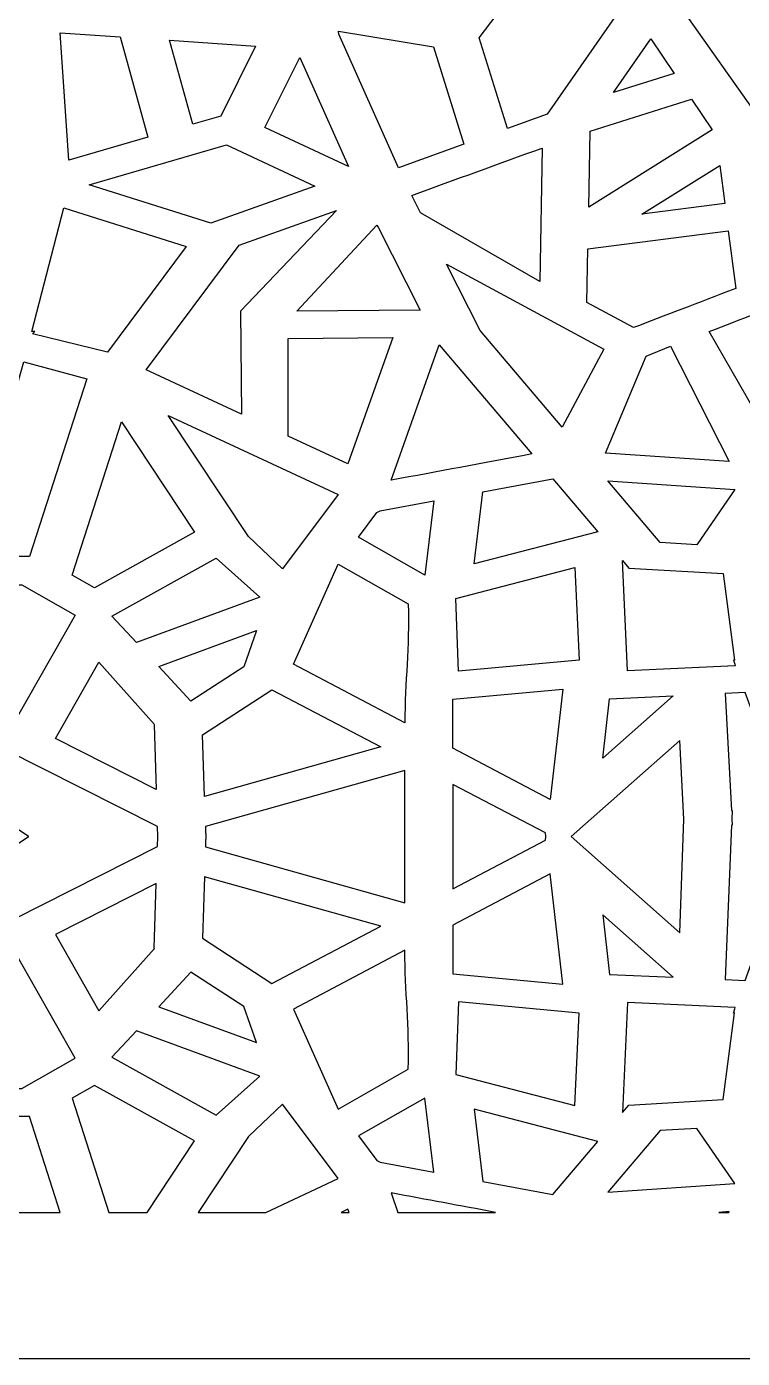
# Model space of a CAD drawing. Header units: millimetres. Extents: x -522 to 478, y -474 to 526.
# Drawn here: x -308 to -63, y -474.4 to -18.3 of the extents above; entities that cross this region are included whole.
import ezdxf

# ---------------------------------------------------------------- set-up
doc = ezdxf.new("R2010")
doc.units = ezdxf.units.MM
doc.layers.add('Plan 1', color=7, linetype='Continuous')

msp = doc.modelspace()

# ---------------------------------------------------------------- linework, layer by layer
at = {"layer": 'Plan 1', "color": 17}
for points, knots in [([(-522.27, 525.64), (-522.27, 525.64), (-107.1, 525.64), (-107.1, 525.64), (-107.1, 525.64), (-107.1, 525.64), (-22.27, 525.64), (-22.27, 525.64), (-22.27, 525.64), (-22.27, 525.64), (477.73, 525.64), (477.73, 525.64), (477.73, 525.64), (477.73, 525.64), (477.73, -474.36), (477.73, -474.36), (477.73, -474.36), (477.73, -474.36), (-22.27, -474.36), (-22.27, -474.36), (-22.27, -474.36), (-22.27, -474.36), (-107.1, -474.36), (-107.1, -474.36), (-107.1, -474.36), (-107.1, -474.36), (-522.27, -474.36), (-522.27, -474.36), (-522.27, -474.36), (-522.27, -474.36), (-522.27, 525.64), (-522.27, 525.64)], [0, 0, 0, 0, 0.111111, 0.111111, 0.111111, 0.111111, 0.222222, 0.222222, 0.222222, 0.222222, 0.333333, 0.333333, 0.333333, 0.333333, 0.444444, 0.444444, 0.444444, 0.444444, 0.555556, 0.555556, 0.555556, 0.555556, 0.666667, 0.666667, 0.666667, 0.666667, 0.777778, 0.777778, 0.777778, 0.777778, 1, 1, 1, 1]), ([(-143.42, -53.19), (-143.42, -53.19), (-129.84, -48.26), (-129.84, -48.26), (-129.84, -48.26), (-129.84, -48.26), (-104.15, -11.47), (-104.15, -11.47), (-104.15, -11.47), (-104.15, -11.47), (-135.63, 0.85), (-135.63, 0.85), (-135.63, 0.85), (-135.63, 0.85), (-153.09, -22.19), (-153.09, -22.19), (-153.09, -22.19), (-153.09, -22.19), (-143.42, -53.19), (-143.42, -53.19)], [0, 0, 0, 0, 0.166667, 0.166667, 0.166667, 0.166667, 0.333333, 0.333333, 0.333333, 0.333333, 0.5, 0.5, 0.5, 0.5, 0.666667, 0.666667, 0.666667, 0.666667, 1, 1, 1, 1]), ([(-41.85, -25.6), (-41.85, -25.6), (-69.43, -2.47), (-69.43, -2.47), (-69.43, -2.47), (-69.43, -2.47), (-84.56, -10.92), (-84.56, -10.92), (-84.56, -10.92), (-84.56, -10.92), (-56.13, -51.1), (-56.13, -51.1), (-56.13, -51.1), (-56.13, -51.1), (-45.4, -52.88), (-45.4, -52.88), (-45.4, -52.88), (-45.4, -52.88), (-41.85, -25.6), (-41.85, -25.6)], [0, 0, 0, 0, 0.166667, 0.166667, 0.166667, 0.166667, 0.333333, 0.333333, 0.333333, 0.333333, 0.5, 0.5, 0.5, 0.5, 0.666667, 0.666667, 0.666667, 0.666667, 1, 1, 1, 1]), ([(-266.52, -56.23), (-266.52, -56.23), (-275.97, -21.88), (-275.97, -21.88), (-275.97, -21.88), (-275.97, -21.88), (-296.51, -20.49), (-296.51, -20.49), (-296.51, -20.49), (-296.51, -20.49), (-293.53, -64.11), (-293.53, -64.11), (-293.53, -64.11), (-293.53, -64.11), (-266.52, -56.23), (-266.52, -56.23)], [0, 0, 0, 0, 0.2, 0.2, 0.2, 0.2, 0.4, 0.4, 0.4, 0.4, 0.6, 0.6, 0.6, 0.6, 1, 1, 1, 1]), ([(-201.19, -19.95), (-201.19, -19.95), (-201.12, -20.96), (-201.12, -20.96), (-201.12, -20.96), (-201.12, -20.96), (-180.71, -66.73), (-180.71, -66.73), (-180.71, -66.73), (-180.71, -66.73), (-158.37, -58.62), (-158.37, -58.62), (-158.37, -58.62), (-158.37, -58.62), (-168.76, -25.29), (-168.76, -25.29), (-168.76, -25.29), (-168.76, -25.29), (-201.19, -19.95), (-201.19, -19.95)], [0, 0, 0, 0, 0.166667, 0.166667, 0.166667, 0.166667, 0.333333, 0.333333, 0.333333, 0.333333, 0.5, 0.5, 0.5, 0.5, 0.666667, 0.666667, 0.666667, 0.666667, 1, 1, 1, 1]), ([(-86.33, -34.36), (-86.33, -34.36), (-94.27, -22.55), (-94.27, -22.55), (-94.27, -22.55), (-94.27, -22.55), (-107.11, -40.94), (-107.11, -40.94), (-107.11, -40.94), (-107.11, -40.94), (-86.33, -34.36), (-86.33, -34.36)], [0, 0, 0, 0, 0.25, 0.25, 0.25, 0.25, 0.5, 0.5, 0.5, 0.5, 1, 1, 1, 1]), ([(-259.06, -23.03), (-259.06, -23.03), (-251.16, -51.76), (-251.16, -51.76), (-251.16, -51.76), (-251.16, -51.76), (-241.53, -48.95), (-241.53, -48.95), (-241.53, -48.95), (-241.53, -48.95), (-229.61, -25.03), (-229.61, -25.03), (-229.61, -25.03), (-229.61, -25.03), (-259.06, -23.03), (-259.06, -23.03)], [0, 0, 0, 0, 0.2, 0.2, 0.2, 0.2, 0.4, 0.4, 0.4, 0.4, 0.6, 0.6, 0.6, 0.6, 1, 1, 1, 1]), ([(-197.82, -66.27), (-197.82, -66.27), (-214.49, -28.87), (-214.49, -28.87), (-214.49, -28.87), (-214.49, -28.87), (-226.48, -52.91), (-226.48, -52.91), (-226.48, -52.91), (-226.48, -52.91), (-197.82, -66.27), (-197.82, -66.27)], [0, 0, 0, 0, 0.25, 0.25, 0.25, 0.25, 0.5, 0.5, 0.5, 0.5, 1, 1, 1, 1]), ([(-115.06, -54.12), (-115.06, -54.12), (-115.58, -80.11), (-115.58, -80.11), (-115.58, -80.11), (-115.58, -80.11), (-73.33, -53.66), (-73.33, -53.66), (-73.33, -53.66), (-73.33, -53.66), (-80.41, -43.14), (-80.41, -43.14), (-80.41, -43.14), (-80.41, -43.14), (-115.06, -54.12), (-115.06, -54.12)], [0, 0, 0, 0, 0.2, 0.2, 0.2, 0.2, 0.4, 0.4, 0.4, 0.4, 0.6, 0.6, 0.6, 0.6, 1, 1, 1, 1]), ([(-239.58, -58.84), (-239.58, -58.84), (-286.57, -72.54), (-286.57, -72.54), (-286.57, -72.54), (-286.57, -72.54), (-244.93, -85.65), (-244.93, -85.65), (-244.93, -85.65), (-244.93, -85.65), (-209.37, -72.93), (-209.37, -72.93), (-209.37, -72.93), (-209.37, -72.93), (-239.58, -58.84), (-239.58, -58.84)], [0, 0, 0, 0, 0.2, 0.2, 0.2, 0.2, 0.4, 0.4, 0.4, 0.4, 0.6, 0.6, 0.6, 0.6, 1, 1, 1, 1]), ([(-176.15, -76.13), (-176.15, -76.13), (-173.16, -82.05), (-173.16, -82.05), (-173.16, -82.05), (-173.16, -82.05), (-132.29, -105.6), (-132.29, -105.6), (-132.29, -105.6), (-132.29, -105.6), (-131.56, -59.93), (-131.56, -59.93), (-131.56, -59.93), (-146.43, -65.33), (-161.29, -70.73), (-176.15, -76.13)], [0, 0, 0, 0, 0.2, 0.2, 0.2, 0.2, 0.4, 0.4, 0.4, 0.4, 0.6, 0.6, 0.6, 0.6, 1, 1, 1, 1]), ([(-68.97, -78.87), (-68.97, -78.87), (-70.66, -65.84), (-70.66, -65.84), (-70.66, -65.84), (-70.66, -65.84), (-97.33, -82.53), (-97.33, -82.53), (-97.33, -82.53), (-97.33, -82.53), (-68.97, -78.87), (-68.97, -78.87)], [0, 0, 0, 0, 0.25, 0.25, 0.25, 0.25, 0.5, 0.5, 0.5, 0.5, 1, 1, 1, 1]), ([(-280.34, -129.76), (-280.34, -129.76), (-253.4, -93.62), (-253.4, -93.62), (-253.4, -93.62), (-253.4, -93.62), (-295.3, -80.43), (-295.3, -80.43), (-295.3, -80.43), (-295.3, -80.43), (-306.22, -122.69), (-306.22, -122.69), (-306.22, -122.69), (-306.22, -122.69), (-305.24, -122.69), (-305.24, -122.69), (-305.24, -122.69), (-305.24, -122.69), (-306, -123.55), (-306, -123.55), (-306, -123.55), (-306, -123.55), (-280.34, -129.76), (-280.34, -129.76)], [0, 0, 0, 0, 0.142857, 0.142857, 0.142857, 0.142857, 0.285714, 0.285714, 0.285714, 0.285714, 0.428571, 0.428571, 0.428571, 0.428571, 0.571429, 0.571429, 0.571429, 0.571429, 0.714286, 0.714286, 0.714286, 0.714286, 1, 1, 1, 1]), ([(-234.49, -151.1), (-234.49, -151.1), (-234.83, -115.83), (-234.83, -115.83), (-234.83, -115.83), (-234.83, -115.83), (-201.92, -81.26), (-201.92, -81.26), (-201.92, -81.26), (-201.92, -81.26), (-235.29, -93.2), (-235.29, -93.2), (-235.29, -93.2), (-235.29, -93.2), (-267.13, -135.91), (-267.13, -135.91), (-267.13, -135.91), (-267.13, -135.91), (-234.49, -151.1), (-234.49, -151.1)], [0, 0, 0, 0, 0.166667, 0.166667, 0.166667, 0.166667, 0.333333, 0.333333, 0.333333, 0.333333, 0.5, 0.5, 0.5, 0.5, 0.666667, 0.666667, 0.666667, 0.666667, 1, 1, 1, 1]), ([(-173.31, -115.43), (-173.31, -115.43), (-187.67, -87.06), (-187.67, -87.06), (-187.67, -87.06), (-187.67, -87.06), (-188.06, -86.28), (-188.06, -86.28), (-188.06, -86.28), (-188.06, -86.28), (-215.46, -115.82), (-215.46, -115.82), (-215.46, -115.82), (-215.46, -115.82), (-173.31, -115.43), (-173.31, -115.43)], [0, 0, 0, 0, 0.2, 0.2, 0.2, 0.2, 0.4, 0.4, 0.4, 0.4, 0.6, 0.6, 0.6, 0.6, 1, 1, 1, 1]), ([(-100.23, -121.42), (-89.53, -117.32), (-78.44, -113.07), (-65.21, -108.01), (-65.21, -108.01), (-65.21, -108.01), (-67.76, -88.26), (-67.76, -88.26), (-67.76, -88.26), (-67.76, -88.26), (-115.86, -94.48), (-115.86, -94.48), (-115.86, -94.48), (-115.86, -94.48), (-116.22, -112.78), (-116.22, -112.78), (-116.22, -112.78), (-116.22, -112.78), (-100.23, -121.42), (-100.23, -121.42)], [0, 0, 0, 0, 0.166667, 0.166667, 0.166667, 0.166667, 0.333333, 0.333333, 0.333333, 0.333333, 0.5, 0.5, 0.5, 0.5, 0.666667, 0.666667, 0.666667, 0.666667, 1, 1, 1, 1]), ([(-164.22, -99.72), (-164.22, -99.72), (-152.74, -122.39), (-152.74, -122.39), (-152.74, -122.39), (-152.74, -122.39), (-124.66, -155.47), (-124.66, -155.47), (-124.66, -155.47), (-124.66, -155.47), (-110.41, -128.76), (-110.41, -128.76), (-110.41, -128.76), (-110.41, -128.76), (-164.22, -99.72), (-164.22, -99.72)], [0, 0, 0, 0, 0.2, 0.2, 0.2, 0.2, 0.4, 0.4, 0.4, 0.4, 0.6, 0.6, 0.6, 0.6, 1, 1, 1, 1]), ([(-74.29, -122.71), (-74.29, -122.71), (-53.28, -159.21), (-53.28, -159.21), (-53.28, -159.21), (-53.28, -159.21), (-11.35, -98.61), (-11.35, -98.61), (-11.35, -98.61), (-35.72, -107.94), (-51.45, -113.96), (-74.29, -122.71)], [0, 0, 0, 0, 0.25, 0.25, 0.25, 0.25, 0.5, 0.5, 0.5, 0.5, 1, 1, 1, 1]), ([(-218.51, -125.16), (-218.51, -125.16), (-218.51, -158.54), (-218.51, -158.54), (-218.51, -158.54), (-218.51, -158.54), (-197.99, -168.09), (-197.99, -168.09), (-197.99, -168.09), (-197.99, -168.09), (-182.62, -124.83), (-182.62, -124.83), (-182.62, -124.83), (-182.62, -124.83), (-218.51, -125.16), (-218.51, -125.16)], [0, 0, 0, 0, 0.2, 0.2, 0.2, 0.2, 0.4, 0.4, 0.4, 0.4, 0.6, 0.6, 0.6, 0.6, 1, 1, 1, 1]), ([(-135.02, -164.68), (-135.02, -164.68), (-166.78, -127.28), (-166.78, -127.28), (-166.78, -127.28), (-166.78, -127.28), (-183.26, -173.68), (-183.26, -173.68), (-183.26, -173.68), (-166.89, -170.63), (-152.51, -167.94), (-135.02, -164.68)], [0, 0, 0, 0, 0.25, 0.25, 0.25, 0.25, 0.5, 0.5, 0.5, 0.5, 1, 1, 1, 1]), ([(-95.92, -131.17), (-95.92, -131.17), (-109.82, -164.41), (-109.82, -164.41), (-109.82, -164.41), (-109.82, -164.41), (-67.47, -167.25), (-67.47, -167.25), (-67.47, -167.25), (-67.47, -167.25), (-87.51, -127.78), (-87.51, -127.78), (-87.51, -127.78), (-87.51, -127.78), (-95.92, -131.17), (-95.92, -131.17)], [0, 0, 0, 0, 0.2, 0.2, 0.2, 0.2, 0.4, 0.4, 0.4, 0.4, 0.6, 0.6, 0.6, 0.6, 1, 1, 1, 1]), ([(-327.84, -199.81), (-327.84, -199.81), (-307.02, -199.81), (-307.02, -199.81), (-307.02, -199.81), (-307.02, -199.81), (-287.46, -138.89), (-287.46, -138.89), (-287.46, -138.89), (-287.46, -138.89), (-309.01, -133.08), (-309.01, -133.08), (-309.01, -133.08), (-309.01, -133.08), (-327.78, -199.5), (-327.78, -199.5), (-327.78, -199.5), (-327.78, -199.5), (-327.84, -199.81), (-327.84, -199.81)], [0, 0, 0, 0, 0.166667, 0.166667, 0.166667, 0.166667, 0.333333, 0.333333, 0.333333, 0.333333, 0.5, 0.5, 0.5, 0.5, 0.666667, 0.666667, 0.666667, 0.666667, 1, 1, 1, 1]), ([(-275.57, -153.71), (-275.57, -153.71), (-292.4, -206.13), (-292.4, -206.13), (-292.4, -206.13), (-292.4, -206.13), (-284.75, -210.48), (-284.75, -210.48), (-284.75, -210.48), (-284.75, -210.48), (-250.56, -191.46), (-250.56, -191.46), (-250.56, -191.46), (-250.56, -191.46), (-275.57, -153.71), (-275.57, -153.71)], [0, 0, 0, 0, 0.2, 0.2, 0.2, 0.2, 0.4, 0.4, 0.4, 0.4, 0.6, 0.6, 0.6, 0.6, 1, 1, 1, 1]), ([(-232.07, -192.95), (-232.07, -192.95), (-232.05, -192.95), (-232.05, -192.95), (-232.05, -192.95), (-232.05, -192.95), (-220.38, -204.02), (-220.38, -204.02), (-220.38, -204.02), (-220.38, -204.02), (-201.32, -178.57), (-201.32, -178.57), (-201.32, -178.57), (-201.32, -178.57), (-259.54, -151.48), (-259.54, -151.48), (-259.54, -151.48), (-259.54, -151.48), (-232.07, -192.95), (-232.07, -192.95)], [0, 0, 0, 0, 0.166667, 0.166667, 0.166667, 0.166667, 0.333333, 0.333333, 0.333333, 0.333333, 0.5, 0.5, 0.5, 0.5, 0.666667, 0.666667, 0.666667, 0.666667, 1, 1, 1, 1]), ([(-112.43, -191.28), (-112.43, -191.28), (-127.84, -173.14), (-127.84, -173.14), (-127.84, -173.14), (-127.84, -173.14), (-151.77, -177.6), (-151.77, -177.6), (-151.77, -177.6), (-151.77, -177.6), (-154.77, -202.31), (-154.77, -202.31), (-154.77, -202.31), (-154.77, -202.31), (-112.43, -191.28), (-112.43, -191.28)], [0, 0, 0, 0, 0.2, 0.2, 0.2, 0.2, 0.4, 0.4, 0.4, 0.4, 0.6, 0.6, 0.6, 0.6, 1, 1, 1, 1]), ([(-109.03, -173.87), (-109.03, -173.87), (-91.07, -195.02), (-91.07, -195.02), (-91.07, -195.02), (-91.07, -195.02), (-78.54, -195.74), (-78.54, -195.74), (-78.54, -195.74), (-78.54, -195.74), (-65.48, -176.86), (-65.48, -176.86), (-65.48, -176.86), (-65.48, -176.86), (-109.03, -173.87), (-109.03, -173.87)], [0, 0, 0, 0, 0.2, 0.2, 0.2, 0.2, 0.4, 0.4, 0.4, 0.4, 0.6, 0.6, 0.6, 0.6, 1, 1, 1, 1]), ([(-194.45, -193.17), (-194.45, -193.17), (-171.65, -206.12), (-171.65, -206.12), (-171.65, -206.12), (-171.65, -206.12), (-168.57, -180.74), (-168.57, -180.74), (-168.57, -180.74), (-168.57, -180.74), (-186.99, -184.17), (-186.99, -184.17), (-186.99, -184.17), (-186.99, -184.17), (-188.12, -184.72), (-188.12, -184.72), (-188.12, -184.72), (-188.12, -184.72), (-194.45, -193.17), (-194.45, -193.17)], [0, 0, 0, 0, 0.166667, 0.166667, 0.166667, 0.166667, 0.333333, 0.333333, 0.333333, 0.333333, 0.5, 0.5, 0.5, 0.5, 0.666667, 0.666667, 0.666667, 0.666667, 1, 1, 1, 1]), ([(-270.46, -229.18), (-270.46, -229.18), (-228.19, -213.67), (-228.19, -213.67), (-228.19, -213.67), (-228.19, -213.67), (-243.1, -200.34), (-243.1, -200.34), (-243.1, -200.34), (-243.1, -200.34), (-278.8, -220.2), (-278.8, -220.2), (-278.8, -220.2), (-278.8, -220.2), (-270.46, -229.18), (-270.46, -229.18)], [0, 0, 0, 0, 0.2, 0.2, 0.2, 0.2, 0.4, 0.4, 0.4, 0.4, 0.6, 0.6, 0.6, 0.6, 1, 1, 1, 1]), ([(-216.66, -236.64), (-216.66, -236.64), (-178.52, -256.75), (-178.52, -256.75), (-178.52, -256.75), (-178.52, -242.48), (-176.85, -231.01), (-177.37, -216.04), (-177.37, -216.04), (-177.37, -216.04), (-201.37, -202.4), (-201.37, -202.4), (-201.37, -202.4), (-201.37, -202.4), (-216.66, -236.64), (-216.66, -236.64)], [0, 0, 0, 0, 0.2, 0.2, 0.2, 0.2, 0.4, 0.4, 0.4, 0.4, 0.6, 0.6, 0.6, 0.6, 1, 1, 1, 1]), ([(-161.05, -214.18), (-161.05, -214.18), (-160.18, -239.07), (-160.18, -239.07), (-160.18, -239.07), (-160.18, -239.07), (-118.86, -235.24), (-118.86, -235.24), (-118.86, -235.24), (-118.86, -235.24), (-120.29, -203.57), (-120.29, -203.57), (-120.29, -203.57), (-120.29, -203.57), (-161.05, -214.18), (-161.05, -214.18)], [0, 0, 0, 0, 0.2, 0.2, 0.2, 0.2, 0.4, 0.4, 0.4, 0.4, 0.6, 0.6, 0.6, 0.6, 1, 1, 1, 1]), ([(-69.53, -205.6), (-69.53, -205.6), (-101.83, -203.77), (-101.83, -203.77), (-101.83, -203.77), (-101.83, -203.77), (-104.01, -201.2), (-104.01, -201.2), (-104.01, -201.2), (-104.01, -201.2), (-102.31, -238.89), (-102.31, -238.89), (-102.31, -238.89), (-102.31, -238.89), (-65.44, -237.21), (-65.44, -237.21), (-65.44, -237.21), (-65.44, -237.21), (-65.5, -236.7), (-65.5, -236.7), (-65.5, -236.7), (-65.5, -236.7), (-66.03, -235.27), (-66.03, -235.27), (-66.03, -235.27), (-66.03, -235.27), (-65.69, -235.29), (-65.69, -235.29), (-65.69, -235.29), (-65.69, -235.29), (-69.53, -205.6), (-69.53, -205.6)], [0, 0, 0, 0, 0.111111, 0.111111, 0.111111, 0.111111, 0.222222, 0.222222, 0.222222, 0.222222, 0.333333, 0.333333, 0.333333, 0.333333, 0.444444, 0.444444, 0.444444, 0.444444, 0.555556, 0.555556, 0.555556, 0.555556, 0.666667, 0.666667, 0.666667, 0.666667, 0.777778, 0.777778, 0.777778, 0.777778, 1, 1, 1, 1]), ([(-309.7, -209.47), (-309.7, -209.47), (-329.64, -209.47), (-329.64, -209.47), (-329.64, -209.47), (-329.64, -209.47), (-335.91, -243.13), (-335.91, -243.13), (-335.91, -243.13), (-335.91, -243.13), (-311.58, -255.4), (-311.58, -255.4), (-311.58, -255.4), (-311.58, -255.4), (-291.4, -219.86), (-291.4, -219.86), (-291.4, -219.86), (-291.4, -219.86), (-309.7, -209.47), (-309.7, -209.47)], [0, 0, 0, 0, 0.166667, 0.166667, 0.166667, 0.166667, 0.333333, 0.333333, 0.333333, 0.333333, 0.5, 0.5, 0.5, 0.5, 0.666667, 0.666667, 0.666667, 0.666667, 1, 1, 1, 1]), ([(-229.33, -225.17), (-229.33, -225.17), (-262.79, -237.45), (-262.79, -237.45), (-262.79, -237.45), (-262.79, -237.45), (-251.79, -249.29), (-251.79, -249.29), (-251.79, -249.29), (-251.79, -249.29), (-233.68, -237.52), (-233.68, -237.52), (-233.68, -237.52), (-233.68, -237.52), (-229.33, -225.17), (-229.33, -225.17)], [0, 0, 0, 0, 0.2, 0.2, 0.2, 0.2, 0.4, 0.4, 0.4, 0.4, 0.6, 0.6, 0.6, 0.6, 1, 1, 1, 1]), ([(-264.2, -257.34), (-264.2, -257.34), (-283.34, -235.97), (-283.34, -235.97), (-283.34, -235.97), (-283.34, -235.97), (-298.2, -262.15), (-298.2, -262.15), (-298.2, -262.15), (-298.2, -262.15), (-263.62, -279.59), (-263.62, -279.59), (-263.62, -279.59), (-263.62, -279.59), (-264.34, -257.44), (-264.34, -257.44), (-264.34, -257.44), (-264.34, -257.44), (-264.2, -257.34), (-264.2, -257.34)], [0, 0, 0, 0, 0.166667, 0.166667, 0.166667, 0.166667, 0.333333, 0.333333, 0.333333, 0.333333, 0.5, 0.5, 0.5, 0.5, 0.666667, 0.666667, 0.666667, 0.666667, 1, 1, 1, 1]), ([(-247.16, -281.91), (-247.16, -281.91), (-186.71, -264.96), (-186.71, -264.96), (-186.71, -264.96), (-186.71, -264.96), (-224.05, -245.41), (-224.05, -245.41), (-224.05, -245.41), (-224.05, -245.41), (-247.84, -260.86), (-247.84, -260.86), (-247.84, -260.86), (-247.84, -260.86), (-247.16, -281.91), (-247.16, -281.91)], [0, 0, 0, 0, 0.2, 0.2, 0.2, 0.2, 0.4, 0.4, 0.4, 0.4, 0.6, 0.6, 0.6, 0.6, 1, 1, 1, 1]), ([(-162.13, -248.68), (-162.13, -248.68), (-162.13, -265.39), (-162.13, -265.39), (-162.13, -265.39), (-162.13, -265.39), (-128.8, -282.97), (-128.8, -282.97), (-128.8, -282.97), (-128.8, -282.97), (-124.48, -245.19), (-124.48, -245.19), (-124.48, -245.19), (-124.48, -245.19), (-162.13, -248.68), (-162.13, -248.68)], [0, 0, 0, 0, 0.2, 0.2, 0.2, 0.2, 0.4, 0.4, 0.4, 0.4, 0.6, 0.6, 0.6, 0.6, 1, 1, 1, 1]), ([(-108.44, -248.5), (-108.44, -248.5), (-110.77, -268.86), (-110.77, -268.86), (-110.77, -268.86), (-110.77, -268.86), (-86.7, -247.52), (-86.7, -247.52), (-86.7, -247.52), (-86.7, -247.52), (-108.44, -248.5), (-108.44, -248.5)], [0, 0, 0, 0, 0.25, 0.25, 0.25, 0.25, 0.5, 0.5, 0.5, 0.5, 1, 1, 1, 1]), ([(-44.04, -295.24), (-44.04, -295.24), (-61.95, -344.98), (-61.95, -344.98), (-61.95, -344.98), (-61.95, -344.98), (-68.89, -344.67), (-68.89, -344.67), (-68.89, -344.67), (-68.89, -344.67), (-66.66, -291.82), (-66.66, -291.82), (-66.66, -291.82), (-66.66, -291.82), (-66.45, -291.82), (-66.45, -291.82), (-66.45, -291.82), (-66.45, -291.82), (-66.57, -289.59), (-66.57, -289.59), (-66.57, -289.59), (-66.57, -289.59), (-66.45, -286.73), (-66.45, -286.73), (-66.45, -286.73), (-66.45, -286.73), (-66.72, -286.73), (-66.72, -286.73), (-66.72, -286.73), (-66.72, -286.73), (-68.89, -246.71), (-68.89, -246.71), (-68.89, -246.71), (-68.89, -246.71), (-61.95, -246.39), (-61.95, -246.39), (-61.95, -246.39), (-61.95, -246.39), (-44.04, -295.24), (-44.04, -295.24)], [0, 0, 0, 0, 0.090909, 0.090909, 0.090909, 0.090909, 0.181818, 0.181818, 0.181818, 0.181818, 0.272727, 0.272727, 0.272727, 0.272727, 0.363636, 0.363636, 0.363636, 0.363636, 0.454545, 0.454545, 0.454545, 0.454545, 0.545455, 0.545455, 0.545455, 0.545455, 0.636364, 0.636364, 0.636364, 0.636364, 0.727273, 0.727273, 0.727273, 0.727273, 0.818182, 0.818182, 0.818182, 0.818182, 1, 1, 1, 1]), ([(-263.1, -295.69), (-263.1, -295.69), (-263.21, -299.13), (-263.21, -299.13), (-263.21, -299.13), (-263.21, -299.13), (-341.84, -338.78), (-341.84, -338.78), (-341.84, -338.78), (-341.84, -338.78), (-351.15, -324.97), (-351.15, -324.97), (-351.15, -324.97), (-351.15, -324.97), (-307.43, -295.81), (-307.43, -295.81), (-307.43, -295.81), (-307.43, -295.81), (-307.64, -295.69), (-307.64, -295.69), (-307.64, -295.69), (-307.64, -295.69), (-307.43, -295.57), (-307.43, -295.57), (-307.43, -295.57), (-307.43, -295.57), (-351.15, -266.4), (-351.15, -266.4), (-351.15, -266.4), (-351.15, -266.4), (-341.84, -252.59), (-341.84, -252.59), (-341.84, -252.59), (-341.84, -252.59), (-263.21, -292.25), (-263.21, -292.25), (-263.21, -292.25), (-263.21, -292.25), (-263.1, -295.69), (-263.1, -295.69)], [0, 0, 0, 0, 0.090909, 0.090909, 0.090909, 0.090909, 0.181818, 0.181818, 0.181818, 0.181818, 0.272727, 0.272727, 0.272727, 0.272727, 0.363636, 0.363636, 0.363636, 0.363636, 0.454545, 0.454545, 0.454545, 0.454545, 0.545455, 0.545455, 0.545455, 0.545455, 0.636364, 0.636364, 0.636364, 0.636364, 0.727273, 0.727273, 0.727273, 0.727273, 0.818182, 0.818182, 0.818182, 0.818182, 1, 1, 1, 1]), ([(-82.95, -289.74), (-82.95, -289.74), (-84.42, -328.63), (-84.42, -328.63), (-84.42, -328.63), (-84.42, -328.63), (-121.56, -295.69), (-121.56, -295.69), (-121.56, -295.69), (-121.56, -295.69), (-84.42, -262.74), (-84.42, -262.74), (-84.42, -262.74), (-84.42, -262.74), (-82.95, -289.74), (-82.95, -289.74)], [0, 0, 0, 0, 0.2, 0.2, 0.2, 0.2, 0.4, 0.4, 0.4, 0.4, 0.6, 0.6, 0.6, 0.6, 1, 1, 1, 1]), ([(-178.52, -293.04), (-178.52, -293.04), (-178.52, -318.33), (-178.52, -318.33), (-178.52, -318.33), (-178.52, -318.33), (-246.82, -299.18), (-246.82, -299.18), (-246.82, -299.18), (-246.82, -299.18), (-246.74, -296.7), (-246.74, -296.7), (-246.74, -296.7), (-246.74, -296.7), (-246.68, -296.7), (-246.68, -296.7), (-246.68, -296.7), (-246.68, -296.7), (-246.71, -295.69), (-246.71, -295.69), (-246.71, -295.69), (-246.71, -295.69), (-246.68, -294.68), (-246.68, -294.68), (-246.68, -294.68), (-246.68, -294.68), (-246.74, -294.68), (-246.74, -294.68), (-246.74, -294.68), (-246.74, -294.68), (-246.82, -292.2), (-246.82, -292.2), (-246.82, -292.2), (-246.82, -292.2), (-178.52, -273.04), (-178.52, -273.04), (-178.52, -273.04), (-178.52, -273.04), (-178.52, -288.87), (-178.52, -288.87), (-178.52, -288.87), (-178.52, -288.87), (-178.52, -293.04), (-178.52, -293.04)], [0, 0, 0, 0, 0.083333, 0.083333, 0.083333, 0.083333, 0.166667, 0.166667, 0.166667, 0.166667, 0.25, 0.25, 0.25, 0.25, 0.333333, 0.333333, 0.333333, 0.333333, 0.416667, 0.416667, 0.416667, 0.416667, 0.5, 0.5, 0.5, 0.5, 0.583333, 0.583333, 0.583333, 0.583333, 0.666667, 0.666667, 0.666667, 0.666667, 0.75, 0.75, 0.75, 0.75, 0.833333, 0.833333, 0.833333, 0.833333, 1, 1, 1, 1]), ([(-130.4, -294.44), (-130.4, -294.44), (-130.25, -295.69), (-130.25, -295.69), (-130.25, -295.69), (-130.25, -295.69), (-130.4, -296.94), (-130.4, -296.94), (-130.4, -296.94), (-130.4, -296.94), (-162.13, -313.55), (-162.13, -313.55), (-162.13, -313.55), (-162.13, -313.55), (-162.13, -293.04), (-162.13, -293.04), (-162.13, -293.04), (-162.13, -293.04), (-162.13, -288.87), (-162.13, -288.87), (-162.13, -288.87), (-162.13, -288.87), (-162.13, -277.82), (-162.13, -277.82), (-162.13, -277.82), (-162.13, -277.82), (-130.4, -294.44), (-130.4, -294.44)], [0, 0, 0, 0, 0.125, 0.125, 0.125, 0.125, 0.25, 0.25, 0.25, 0.25, 0.375, 0.375, 0.375, 0.375, 0.5, 0.5, 0.5, 0.5, 0.625, 0.625, 0.625, 0.625, 0.75, 0.75, 0.75, 0.75, 1, 1, 1, 1]), ([(-247.16, -309.46), (-247.16, -309.46), (-186.71, -326.42), (-186.71, -326.42), (-186.71, -326.42), (-186.71, -326.42), (-224.05, -345.97), (-224.05, -345.97), (-224.05, -345.97), (-224.05, -345.97), (-247.84, -330.51), (-247.84, -330.51), (-247.84, -330.51), (-247.84, -330.51), (-247.16, -309.46), (-247.16, -309.46)], [0, 0, 0, 0, 0.2, 0.2, 0.2, 0.2, 0.4, 0.4, 0.4, 0.4, 0.6, 0.6, 0.6, 0.6, 1, 1, 1, 1]), ([(-162.13, -342.69), (-162.13, -342.69), (-162.13, -325.98), (-162.13, -325.98), (-162.13, -325.98), (-162.13, -325.98), (-128.8, -308.4), (-128.8, -308.4), (-128.8, -308.4), (-128.8, -308.4), (-124.48, -346.18), (-124.48, -346.18), (-124.48, -346.18), (-124.48, -346.18), (-162.13, -342.69), (-162.13, -342.69)], [0, 0, 0, 0, 0.2, 0.2, 0.2, 0.2, 0.4, 0.4, 0.4, 0.4, 0.6, 0.6, 0.6, 0.6, 1, 1, 1, 1]), ([(-264.2, -334.03), (-264.2, -334.03), (-283.34, -355.4), (-283.34, -355.4), (-283.34, -355.4), (-283.34, -355.4), (-298.2, -329.22), (-298.2, -329.22), (-298.2, -329.22), (-298.2, -329.22), (-263.62, -311.78), (-263.62, -311.78), (-263.62, -311.78), (-263.62, -311.78), (-264.34, -333.94), (-264.34, -333.94), (-264.34, -333.94), (-264.34, -333.94), (-264.2, -334.03), (-264.2, -334.03)], [0, 0, 0, 0, 0.166667, 0.166667, 0.166667, 0.166667, 0.333333, 0.333333, 0.333333, 0.333333, 0.5, 0.5, 0.5, 0.5, 0.666667, 0.666667, 0.666667, 0.666667, 1, 1, 1, 1]), ([(-108.44, -342.87), (-108.44, -342.87), (-110.77, -322.51), (-110.77, -322.51), (-110.77, -322.51), (-110.77, -322.51), (-86.7, -343.86), (-86.7, -343.86), (-86.7, -343.86), (-86.7, -343.86), (-108.44, -342.87), (-108.44, -342.87)], [0, 0, 0, 0, 0.25, 0.25, 0.25, 0.25, 0.5, 0.5, 0.5, 0.5, 1, 1, 1, 1]), ([(-309.7, -381.9), (-309.7, -381.9), (-329.64, -381.9), (-329.64, -381.9), (-329.64, -381.9), (-329.64, -381.9), (-335.91, -348.24), (-335.91, -348.24), (-335.91, -348.24), (-335.91, -348.24), (-311.58, -335.97), (-311.58, -335.97), (-311.58, -335.97), (-311.58, -335.97), (-291.4, -371.51), (-291.4, -371.51), (-291.4, -371.51), (-291.4, -371.51), (-309.7, -381.9), (-309.7, -381.9)], [0, 0, 0, 0, 0.166667, 0.166667, 0.166667, 0.166667, 0.333333, 0.333333, 0.333333, 0.333333, 0.5, 0.5, 0.5, 0.5, 0.666667, 0.666667, 0.666667, 0.666667, 1, 1, 1, 1]), ([(-216.66, -354.74), (-216.66, -354.74), (-178.52, -334.62), (-178.52, -334.62), (-178.52, -334.62), (-178.52, -348.9), (-176.85, -360.36), (-177.37, -375.34), (-177.37, -375.34), (-177.37, -375.34), (-201.37, -388.97), (-201.37, -388.97), (-201.37, -388.97), (-201.37, -388.97), (-216.66, -354.74), (-216.66, -354.74)], [0, 0, 0, 0, 0.2, 0.2, 0.2, 0.2, 0.4, 0.4, 0.4, 0.4, 0.6, 0.6, 0.6, 0.6, 1, 1, 1, 1]), ([(-229.33, -366.2), (-229.33, -366.2), (-262.79, -353.93), (-262.79, -353.93), (-262.79, -353.93), (-262.79, -353.93), (-251.79, -342.09), (-251.79, -342.09), (-251.79, -342.09), (-251.79, -342.09), (-233.68, -353.85), (-233.68, -353.85), (-233.68, -353.85), (-233.68, -353.85), (-229.33, -366.2), (-229.33, -366.2)], [0, 0, 0, 0, 0.2, 0.2, 0.2, 0.2, 0.4, 0.4, 0.4, 0.4, 0.6, 0.6, 0.6, 0.6, 1, 1, 1, 1]), ([(-161.05, -377.19), (-161.05, -377.19), (-160.18, -352.3), (-160.18, -352.3), (-160.18, -352.3), (-160.18, -352.3), (-118.86, -356.14), (-118.86, -356.14), (-118.86, -356.14), (-118.86, -356.14), (-120.29, -387.8), (-120.29, -387.8), (-120.29, -387.8), (-120.29, -387.8), (-161.05, -377.19), (-161.05, -377.19)], [0, 0, 0, 0, 0.2, 0.2, 0.2, 0.2, 0.4, 0.4, 0.4, 0.4, 0.6, 0.6, 0.6, 0.6, 1, 1, 1, 1]), ([(-69.53, -385.77), (-69.53, -385.77), (-101.83, -387.61), (-101.83, -387.61), (-101.83, -387.61), (-101.83, -387.61), (-104.01, -390.17), (-104.01, -390.17), (-104.01, -390.17), (-104.01, -390.17), (-102.31, -352.49), (-102.31, -352.49), (-102.31, -352.49), (-102.31, -352.49), (-65.44, -354.16), (-65.44, -354.16), (-65.44, -354.16), (-65.44, -354.16), (-65.5, -354.67), (-65.5, -354.67), (-65.5, -354.67), (-65.5, -354.67), (-66.03, -356.1), (-66.03, -356.1), (-66.03, -356.1), (-66.03, -356.1), (-65.69, -356.09), (-65.69, -356.09), (-65.69, -356.09), (-65.69, -356.09), (-69.53, -385.77), (-69.53, -385.77)], [0, 0, 0, 0, 0.111111, 0.111111, 0.111111, 0.111111, 0.222222, 0.222222, 0.222222, 0.222222, 0.333333, 0.333333, 0.333333, 0.333333, 0.444444, 0.444444, 0.444444, 0.444444, 0.555556, 0.555556, 0.555556, 0.555556, 0.666667, 0.666667, 0.666667, 0.666667, 0.777778, 0.777778, 0.777778, 0.777778, 1, 1, 1, 1]), ([(-270.46, -362.19), (-270.46, -362.19), (-228.19, -377.7), (-228.19, -377.7), (-228.19, -377.7), (-228.19, -377.7), (-243.1, -391.03), (-243.1, -391.03), (-243.1, -391.03), (-243.1, -391.03), (-278.8, -371.17), (-278.8, -371.17), (-278.8, -371.17), (-278.8, -371.17), (-270.46, -362.19), (-270.46, -362.19)], [0, 0, 0, 0, 0.2, 0.2, 0.2, 0.2, 0.4, 0.4, 0.4, 0.4, 0.6, 0.6, 0.6, 0.6, 1, 1, 1, 1]), ([(-279.84, -424.36), (-279.84, -424.36), (-292.4, -385.24), (-292.4, -385.24), (-292.4, -385.24), (-292.4, -385.24), (-284.75, -380.89), (-284.75, -380.89), (-284.75, -380.89), (-284.75, -380.89), (-250.56, -399.91), (-250.56, -399.91), (-250.56, -399.91), (-250.56, -399.91), (-266.75, -424.36), (-266.75, -424.36), (-266.75, -424.36), (-266.75, -424.36), (-279.84, -424.36), (-279.84, -424.36)], [0, 0, 0, 0, 0.166667, 0.166667, 0.166667, 0.166667, 0.333333, 0.333333, 0.333333, 0.333333, 0.5, 0.5, 0.5, 0.5, 0.666667, 0.666667, 0.666667, 0.666667, 1, 1, 1, 1]), ([(-249.25, -424.36), (-249.25, -424.36), (-232.07, -398.42), (-232.07, -398.42), (-232.07, -398.42), (-232.07, -398.42), (-232.05, -398.42), (-232.05, -398.42), (-232.05, -398.42), (-232.05, -398.42), (-220.38, -387.35), (-220.38, -387.35), (-220.38, -387.35), (-220.38, -387.35), (-201.32, -412.8), (-201.32, -412.8), (-201.32, -412.8), (-201.32, -412.8), (-226.15, -424.36), (-226.15, -424.36), (-226.15, -424.36), (-226.15, -424.36), (-249.25, -424.36), (-249.25, -424.36)], [0, 0, 0, 0, 0.142857, 0.142857, 0.142857, 0.142857, 0.285714, 0.285714, 0.285714, 0.285714, 0.428571, 0.428571, 0.428571, 0.428571, 0.571429, 0.571429, 0.571429, 0.571429, 0.714286, 0.714286, 0.714286, 0.714286, 1, 1, 1, 1]), ([(-194.45, -398.21), (-194.45, -398.21), (-171.65, -385.25), (-171.65, -385.25), (-171.65, -385.25), (-171.65, -385.25), (-168.57, -410.64), (-168.57, -410.64), (-168.57, -410.64), (-168.57, -410.64), (-186.99, -407.2), (-186.99, -407.2), (-186.99, -407.2), (-186.99, -407.2), (-188.12, -406.66), (-188.12, -406.66), (-188.12, -406.66), (-188.12, -406.66), (-194.45, -398.21), (-194.45, -398.21)], [0, 0, 0, 0, 0.166667, 0.166667, 0.166667, 0.166667, 0.333333, 0.333333, 0.333333, 0.333333, 0.5, 0.5, 0.5, 0.5, 0.666667, 0.666667, 0.666667, 0.666667, 1, 1, 1, 1]), ([(-318.6, -424.36), (-318.6, -424.36), (-327.78, -391.88), (-327.78, -391.88), (-327.78, -391.88), (-327.78, -391.88), (-327.84, -391.57), (-327.84, -391.57), (-327.84, -391.57), (-327.84, -391.57), (-307.02, -391.57), (-307.02, -391.57), (-307.02, -391.57), (-307.02, -391.57), (-296.49, -424.36), (-296.49, -424.36), (-296.49, -424.36), (-296.49, -424.36), (-318.6, -424.36), (-318.6, -424.36)], [0, 0, 0, 0, 0.166667, 0.166667, 0.166667, 0.166667, 0.333333, 0.333333, 0.333333, 0.333333, 0.5, 0.5, 0.5, 0.5, 0.666667, 0.666667, 0.666667, 0.666667, 1, 1, 1, 1]), ([(-112.43, -400.09), (-112.43, -400.09), (-127.84, -418.23), (-127.84, -418.23), (-127.84, -418.23), (-127.84, -418.23), (-151.77, -413.77), (-151.77, -413.77), (-151.77, -413.77), (-151.77, -413.77), (-154.77, -389.06), (-154.77, -389.06), (-154.77, -389.06), (-154.77, -389.06), (-112.43, -400.09), (-112.43, -400.09)], [0, 0, 0, 0, 0.2, 0.2, 0.2, 0.2, 0.4, 0.4, 0.4, 0.4, 0.6, 0.6, 0.6, 0.6, 1, 1, 1, 1]), ([(-109.03, -417.5), (-109.03, -417.5), (-91.07, -396.35), (-91.07, -396.35), (-91.07, -396.35), (-91.07, -396.35), (-78.54, -395.64), (-78.54, -395.64), (-78.54, -395.64), (-78.54, -395.64), (-65.48, -414.52), (-65.48, -414.52), (-65.48, -414.52), (-65.48, -414.52), (-109.03, -417.5), (-109.03, -417.5)], [0, 0, 0, 0, 0.2, 0.2, 0.2, 0.2, 0.4, 0.4, 0.4, 0.4, 0.6, 0.6, 0.6, 0.6, 1, 1, 1, 1]), ([(-180.89, -424.36), (-180.89, -424.36), (-183.26, -417.7), (-183.26, -417.7), (-183.26, -417.7), (-170.95, -419.99), (-159.76, -422.08), (-147.53, -424.36), (-147.53, -424.36), (-147.53, -424.36), (-180.89, -424.36), (-180.89, -424.36)], [0, 0, 0, 0, 0.25, 0.25, 0.25, 0.25, 0.5, 0.5, 0.5, 0.5, 1, 1, 1, 1]), ([(-200.3, -424.36), (-200.3, -424.36), (-197.99, -423.28), (-197.99, -423.28), (-197.99, -423.28), (-197.99, -423.28), (-197.6, -424.36), (-197.6, -424.36), (-197.6, -424.36), (-197.6, -424.36), (-200.3, -424.36), (-200.3, -424.36)], [0, 0, 0, 0, 0.25, 0.25, 0.25, 0.25, 0.5, 0.5, 0.5, 0.5, 1, 1, 1, 1]), ([(-71, -424.36), (-71, -424.36), (-67.47, -424.12), (-67.47, -424.12), (-67.47, -424.12), (-67.47, -424.12), (-67.59, -424.36), (-67.59, -424.36), (-67.59, -424.36), (-67.59, -424.36), (-71, -424.36), (-71, -424.36)], [0, 0, 0, 0, 0.25, 0.25, 0.25, 0.25, 0.5, 0.5, 0.5, 0.5, 1, 1, 1, 1])]:
    msp.add_open_spline(points, degree=3, knots=knots, dxfattribs=at)

doc.saveas('drawing.dxf')
